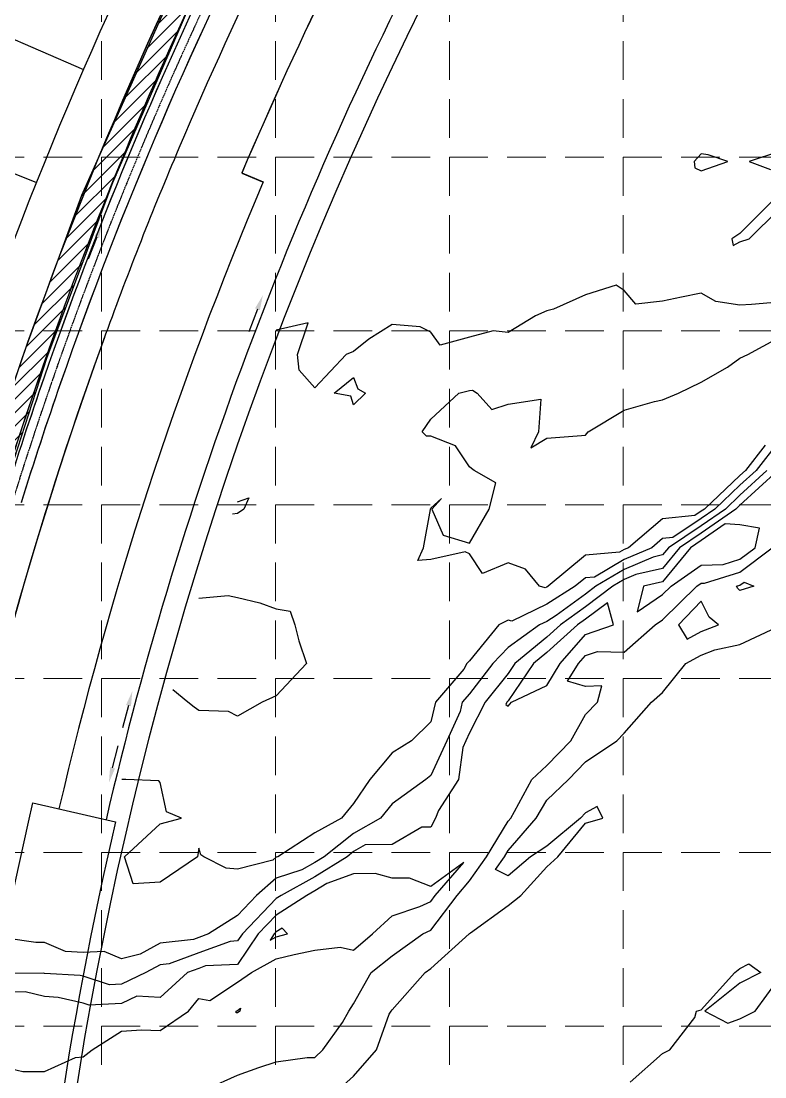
# Model space of a CAD drawing. Header units: inches. Extents: x 2468851 to 2474620, y 7110473 to 7114082.
# Drawn here: x 2473674 to 2474058, y 7112251 to 7112798 of the extents above; entities that cross this region are included whole.
import ezdxf

# ---------------------------------------------------------------- set-up
doc = ezdxf.new("R2010")
doc.units = ezdxf.units.IN
doc.header["$MEASUREMENT"] = 0
doc.linetypes.add('CENTER2', pattern=[1.125, 0.75, -0.125, 0.125, -0.125])
doc.linetypes.add('HIDDEN', pattern=[0.375, 0.25, -0.125])
for name, color, linetype in [('AROW', 250, 'Continuous'), ('contours', 35, 'Continuous'), ('ex-pvmt', 7, 'Continuous'), ('ex-row', 1, 'Continuous'), ('ex-stm', 9, 'Continuous'), ('FLOW', 250, 'Continuous'), ('fut-srow', 157, 'Continuous'), ('FUTURE', 250, 'Continuous'), ('GRID', 254, 'HIDDEN'), ('LOT', 250, 'Continuous'), ('PVMT', 250, 'Continuous'), ('SODDED LOT', 2, 'Continuous'), ('SROW', 250, 'Continuous'), ('STM', 1, 'Continuous'), ('STMCL', 133, 'CENTER2')]:
    doc.layers.add(name, color=color, linetype=linetype)

msp = doc.modelspace()

# ---------------------------------------------------------------- hatches: boundary and pattern name
at = {"layer": 'SODDED LOT', "linetype": 'Continuous'}
h = msp.add_hatch(dxfattribs=at)
h.set_pattern_fill('ANSI31', color=256, scale=40, style=0)
h.paths.add_polyline_path([(2472093.27, 7112787.68), (2472221.59, 7112787.6), (2472221.08, 7112667.42), (2472093.19, 7112666.7), (2472093.19, 7112679.12), (2472093.23, 7112787.69)])
h.paths.add_polyline_path([(2471960.54, 7112505.35), (2471959.71, 7112628.22), (2472033.69, 7112628.18), (2472034.41, 7112505.21), (2471960.54, 7112505.34)])
h.paths.add_polyline_path([(2472943.89, 7112483.19), (2472828.59, 7112440.6), (2472835.74, 7112422.59), (2472839.67, 7112413.52), (2472848.01, 7112395.55), (2472853.04, 7112385.9), (2472858.54, 7112375.56), (2472870.46, 7112355.81), (2472902.04, 7112375.66), (2472974.15, 7112421.81), (2472963.65, 7112439.45), (2472954.73, 7112457.18), (2472946.69, 7112476.09), (2472944.08, 7112483.06)])
h.paths.add_polyline_path([(2473207.06, 7112415.58), (2473209.53, 7112419.29), (2473291.23, 7112550.2), (2473277.07, 7112559.74), (2473268.68, 7112565.82), (2473245.98, 7112583.4), (2473233.38, 7112592.16), (2473227.76, 7112595.82), (2473221.45, 7112599.4), (2473212.26, 7112604.76), (2473198.38, 7112611.83), (2473179.61, 7112620.06), (2473160.96, 7112626.49), (2473143.61, 7112631.4), (2473124.73, 7112635.28), (2473119.22, 7112635.24), (2473114.46, 7112633.66), (2473110.42, 7112630.84), (2473107.89, 7112626.3), (2473106.59, 7112621.61), (2473105.41, 7112606.64), (2473105.49, 7112593.24), (2473106.92, 7112578.87), (2473109.79, 7112566.01), (2473113.82, 7112552.87), (2473118.84, 7112540.86), (2473119.62, 7112539.28), (2473125.49, 7112528.42), (2473132.54, 7112517.6), (2473154.47, 7112487.42), (2473189.13, 7112440.05), (2473207, 7112415.61)])
h.paths.add_polyline_path([(2472149.87, 7113580.61), (2472139.15, 7113587.25), (2472148.34, 7113599.5), (2472129.96, 7113617.37), (2472301.04, 7113620.95), (2472421.05, 7113670.47), (2472435.86, 7113657.7), (2472418.5, 7113656.68), (2472386.32, 7113644.43), (2472349.55, 7113630.65), (2472301.04, 7113613.8), (2472253.54, 7113608.18), (2472206.05, 7113607.67), (2472182.05, 7113606.65), (2472168.77, 7113602.57), (2472156, 7113590.31)])
h.paths.add_polyline_path([(2472770.94, 7113693.31), (2472783.83, 7113696.4), (2473029.19, 7113695.37), (2473046.2, 7113689.7), (2473045.68, 7113705.68), (2472771.46, 7113707.22)])
h.paths.add_polyline_path([(2473645.39, 7113690.66), (2473644.98, 7113704.58), (2473380.05, 7113706.22), (2473375.55, 7113692.3), (2473381.69, 7113694.76), (2473634.33, 7113693.94)])
h.paths.add_polyline_path([(2473661.81, 7113026.94), (2473687.47, 7113025.61), (2473728.46, 7113019.28), (2473771.12, 7113012.61), (2473800.78, 7113000.62), (2473816.11, 7112991.96), (2473817.62, 7112992.3), (2473826.58, 7112958.99), (2473778.33, 7112869.43), (2473754.23, 7112818.27), (2473704.86, 7112707.31), (2473675.95, 7112628.52), (2473649.37, 7112551.6), (2473609.35, 7112401.13), (2473621.99, 7112397.24), (2473660.24, 7112541.42), (2473686.99, 7112623.57), (2473721.05, 7112713.98), (2473756.54, 7112795.8), (2473776.21, 7112842.14), (2473803.69, 7112892.8), (2473821.26, 7112931.75), (2473838.19, 7112953.92), (2473843.82, 7112970.36), (2473841.57, 7112984.99), (2473834.36, 7112995.8), (2473821.75, 7113003.46), (2473803.51, 7113011.56), (2473780.76, 7113020.12), (2473754.18, 7113027.78), (2473717.91, 7113032.73), (2473683.75, 7113037.76), (2473675.22, 7113037.54), (2473668.46, 7113034.66), (2473663.02, 7113029.01)])
h.paths.add_polyline_path([(2473971.46, 7113199.84), (2473953.3, 7113211.94), (2473941.19, 7113192.09), (2473861.1, 7113065.57), (2473810.53, 7113087.5), (2473761.17, 7113101.51), (2473720.96, 7113106.99), (2473697.2, 7113110.44), (2473674.12, 7113113.74), (2473679.51, 7113105.34), (2473686.71, 7113099.95), (2473703.5, 7113097.55), (2473742.47, 7113092.16), (2473787.44, 7113083.17), (2473826.42, 7113069.98), (2473851, 7113058.59), (2473862.39, 7113053.19), (2473874.39, 7113053.49), (2473885.78, 7113058.29), (2473895.97, 7113069.68), (2473937.95, 7113137.71), (2473969.87, 7113198.61)])
h.paths.add_polyline_path([(2474189.42, 7113705.55), (2474212.71, 7113695.29), (2474173.05, 7113585.51), (2474125.46, 7113471.59), (2474078.44, 7113374.03), (2473995.24, 7113231.38), (2473980.72, 7113211.84), (2473961.73, 7113224.12), (2474019.25, 7113316.23), (2474060.01, 7113393.26), (2474123.11, 7113525), (2474155.5, 7113608.17)])
h.paths.add_polyline_path([(2472613.26, 7113048.11), (2472742.65, 7113047.89), (2472742.87, 7112984.1), (2472740.21, 7112975.02), (2472732.24, 7112966.82), (2472722.71, 7112964.61), (2472628.32, 7112964.83), (2472620.35, 7112967.71), (2472615.69, 7112974.13), (2472614.14, 7112982.33), (2472613.26, 7112995.17)])
h.paths.add_polyline_path([(2472069.94, 7112331.55), (2472070.27, 7112318.14), (2472070.57, 7112197.11), (2471996.68, 7112197.18), (2471995.85, 7112331.7), (2472070.2, 7112331.62)])
h.paths.add_polyline_path([(2472440.24, 7112197.06), (2472440.35, 7112331.72), (2472514.33, 7112331.71), (2472514.08, 7112311.45), (2472514.13, 7112197.08), (2472440.38, 7112197.08)])
h.paths.add_polyline_path([(2471733.82, 7111882.26), (2471733.82, 7111970.43), (2471868.56, 7111970.92), (2471868.33, 7111882.52), (2471840.59, 7111882.44), (2471733.92, 7111881.99)])
edge = h.paths.add_edge_path()
edge.add_line((2471343.49, 7111970.99), (2471344.1, 7111826.58))
edge.add_line((2471344.1, 7111826.58), (2471538.48, 7111827.27))
edge.add_arc((2471538.41, 7111847.27), 20, 270.2036, 360.1993)
edge.add_line((2471558.41, 7111847.34), (2471558.39, 7111971.64))
edge.add_line((2471558.39, 7111971.64), (2471343.54, 7111970.92))
edge.add_line((2471343.54, 7111970.92), (2471343.49, 7111970.99))
h.paths.add_polyline_path([(2471436.46, 7111651.34), (2471435.9, 7111795.94), (2471345.57, 7111795.65), (2471346.01, 7111779.03), (2471346.34, 7111651.2), (2471436.36, 7111651.42)])
edge = h.paths.add_edge_path()
edge.add_line((2470893.92, 7111969.77), (2470893.47, 7112114.02))
edge.add_line((2470893.47, 7112114.02), (2470801.61, 7112113.73))
edge.add_arc((2470801.67, 7112093.74), 19.99, 90.1777, 179.3767)
edge.add_line((2470781.69, 7112093.96), (2470781.61, 7112090.91))
edge.add_line((2470781.61, 7112090.91), (2470782.08, 7111968.84))
edge.add_line((2470782.08, 7111968.84), (2470894, 7111969.62))
edge.add_line((2470894, 7111969.62), (2470893.92, 7111969.77))
h.paths.add_polyline_path([(2470750.33, 7112143.41), (2470731.58, 7112143.47), (2470623.88, 7112143.12), (2470623.33, 7112319.59), (2470749.92, 7112320.06), (2470750.44, 7112143.38)])
h.paths.add_polyline_path([(2470605.1, 7111911.51), (2470605.12, 7111834.55), (2470462.4, 7111834.08), (2470462.15, 7111910.96), (2470480.76, 7111911.1), (2470605.11, 7111911.52)])

# ---------------------------------------------------------------- linework, layer by layer
at = {"layer": 'AROW'}
msp.add_arc((2475618.32, 7111942.24), 2085, 150.71847, 160.01543, dxfattribs=at)
at = {"layer": 'contours'}
for p, q in [((2474065.57, 7112729.88, 593), (2474050.29, 7112724.94, 593)), ((2474025.57, 7112728.92, 593), (2474021.92, 7112724.94, 593)), ((2474021.92, 7112724.94, 593), (2474022.23, 7112721.59, 593)), ((2474029.05, 7112728.42, 593), (2474025.57, 7112728.92, 593)), ((2474025.57, 7112720.1, 593), (2474039.31, 7112724.94, 593)), ((2474039.31, 7112724.94, 593), (2474029.05, 7112728.42, 593)), ((2474050.29, 7112724.94, 593), (2474061.43, 7112720.8, 593)), ((2474022.23, 7112721.59, 593), (2474025.57, 7112720.1, 593)), ((2474062.8, 7112704.94, 593), (2474045.57, 7112687.54, 593)), ((2474050.39, 7112684.94, 593), (2474065.57, 7112699.85, 593)), ((2474045.57, 7112687.54, 593), (2474041.44, 7112684.94, 593)), ((2474041.44, 7112684.94, 593), (2474042.02, 7112681.38, 593)), ((2474042.02, 7112681.38, 593), (2474045.57, 7112683.3, 593)), ((2474045.57, 7112683.3, 593), (2474050.39, 7112684.94, 593)), ((2473981.46, 7112660.82, 593), (2473965.57, 7112655.95, 593)), ((2473985.57, 7112658.15, 593), (2473981.46, 7112660.82, 593)), ((2473965.57, 7112655.95, 593), (2473949.15, 7112648.51, 593)), ((2473991.67, 7112651.04, 593), (2473985.57, 7112658.15, 593)), ((2474015.37, 7112654.73, 593), (2474005.57, 7112652.6, 593)), ((2474025.57, 7112656.79, 593), (2474015.37, 7112654.73, 593)), ((2474033.08, 7112652.44, 593), (2474025.57, 7112656.79, 593)), ((2473945.57, 7112647.58, 593), (2473939.69, 7112644.94, 593)), ((2473949.15, 7112648.51, 593), (2473945.57, 7112647.58, 593)), ((2474005.57, 7112652.6, 593), (2473991.67, 7112651.04, 593)), ((2474045.57, 7112650.55, 593), (2474033.08, 7112652.44, 593)), ((2474051.54, 7112650.9, 593), (2474045.57, 7112650.55, 593)), ((2474065.57, 7112652.15, 593), (2474051.54, 7112650.9, 593)), ((2473939.69, 7112644.94, 593), (2473925.57, 7112636.44, 593)), ((2473822.06, 7112641.42, 593), (2473805.57, 7112637.56, 593)), ((2473816.6, 7112624.94, 593), (2473822.06, 7112641.42, 593)), ((2473865.57, 7112640.52, 593), (2473853.5, 7112632.87, 593)), ((2473880, 7112639.37, 593), (2473865.57, 7112640.52, 593)), ((2473885.57, 7112636.62, 593), (2473880, 7112639.37, 593)), ((2473890.43, 7112629.79, 593), (2473885.57, 7112636.62, 593)), ((2473917.9, 7112637.27, 593), (2473905.57, 7112633.98, 593)), ((2473925.57, 7112636.44, 593), (2473917.9, 7112637.27, 593)), ((2473853.5, 7112632.87, 593), (2473845.57, 7112626.52, 593)), ((2473905.57, 7112633.98, 593), (2473890.43, 7112629.79, 593)), ((2474049.65, 7112624.94, 593), (2474065.57, 7112633.66, 593)), ((2473845.57, 7112626.52, 593), (2473841.72, 7112624.94, 593)), ((2473817.44, 7112616.8, 593), (2473816.6, 7112624.94, 593)), ((2473841.72, 7112624.94, 593), (2473825.57, 7112607.75, 593)), ((2474039.09, 7112618.46, 593), (2474045.57, 7112623.06, 593)), ((2474045.57, 7112623.06, 593), (2474049.65, 7112624.94, 593)), ((2473825.57, 7112607.75, 593), (2473817.44, 7112616.8, 593)), ((2474025.57, 7112610.71, 593), (2474039.09, 7112618.46, 593)), ((2473835.61, 7112604.94, 593), (2473845.57, 7112613.03, 593)), ((2473845.57, 7112613.03, 593), (2473847.82, 7112607.18, 593)), ((2474013.79, 7112604.94, 593), (2474025.57, 7112610.71, 593)), ((2473844.11, 7112603.47, 593), (2473835.61, 7112604.94, 593)), ((2473851.7, 7112604.94, 593), (2473845.57, 7112598.86, 593)), ((2473847.82, 7112607.18, 593), (2473851.7, 7112604.94, 593)), ((2473885.57, 7112591.46, 593), (2473900.07, 7112604.94, 593)), ((2473900.07, 7112604.94, 593), (2473905.57, 7112606.34, 593)), ((2473905.57, 7112606.34, 593), (2473907.22, 7112606.59, 593)), ((2473907.22, 7112606.59, 593), (2473909.55, 7112604.94, 593)), ((2473909.55, 7112604.94, 593), (2473917.07, 7112596.44, 593)), ((2474005.57, 7112601.52, 593), (2474013.79, 7112604.94, 593)), ((2473845.57, 7112598.86, 593), (2473844.11, 7112603.47, 593)), ((2473917.07, 7112596.44, 593), (2473925.57, 7112599.3, 593)), ((2473925.57, 7112599.3, 593), (2473942.51, 7112601.88, 593)), ((2473942.51, 7112601.88, 593), (2473941.25, 7112584.94, 593)), ((2473985.57, 7112596.21, 593), (2474001.29, 7112600.65, 593)), ((2474001.29, 7112600.65, 593), (2474005.57, 7112601.52, 593)), ((2473967.08, 7112584.94, 593), (2473985.57, 7112596.21, 593)), ((2473881.08, 7112584.94, 593), (2473885.57, 7112591.46, 593)), ((2473883.34, 7112582.7, 593), (2473881.08, 7112584.94, 593)), ((2473885.57, 7112582.62, 593), (2473883.34, 7112582.7, 593)), ((2473898.39, 7112577.75, 593), (2473885.57, 7112582.62, 593)), ((2473941.25, 7112584.94, 593), (2473937.28, 7112576.65, 593)), ((2473945.57, 7112581.61, 593), (2473963.61, 7112582.97, 593)), ((2473963.61, 7112582.97, 593), (2473965.57, 7112583.15, 593)), ((2473965.57, 7112583.15, 593), (2473967.08, 7112584.94, 593)), ((2473905.57, 7112566.74, 593), (2473898.39, 7112577.75, 593)), ((2473937.28, 7112576.65, 593), (2473945.57, 7112581.61, 593)), ((2474058.68, 7112578.04, 593), (2474048.36, 7112564.94, 593)), ((2474065.57, 7112579.71, 592), (2474053.94, 7112564.94, 592)), ((2473906.57, 7112565.94, 593), (2473905.57, 7112566.74, 593)), ((2473907.95, 7112564.94, 593), (2473906.57, 7112565.94, 593)), ((2473919.16, 7112558.52, 593), (2473907.95, 7112564.94, 593)), ((2474045.57, 7112562.38, 593), (2474027.2, 7112544.94, 593)), ((2474048.36, 7112564.94, 593), (2474045.57, 7112562.38, 593)), ((2474053.94, 7112564.94, 592), (2474045.57, 7112557.24, 592)), ((2474059.52, 7112564.94, 591), (2474045.57, 7112552.1, 591)), ((2474065.1, 7112564.94, 590), (2474045.57, 7112546.96, 590)), ((2473915.74, 7112544.94, 593), (2473919.16, 7112558.52, 593)), ((2474045.57, 7112557.24, 592), (2474032.61, 7112544.94, 592)), ((2473785.57, 7112548.65, 593), (2473791.39, 7112550.75, 593)), ((2473791.39, 7112550.75, 593), (2473788.72, 7112544.94, 593)), ((2473885.57, 7112545.36, 593), (2473891.13, 7112550.49, 593)), ((2473891.13, 7112550.49, 593), (2473886.05, 7112544.94, 593)), ((2474045.57, 7112552.1, 591), (2474038.03, 7112544.94, 591)), ((2473788.72, 7112544.94, 593), (2473785.57, 7112542.61, 593)), ((2473881.81, 7112524.94, 593), (2473885.34, 7112544.7, 593)), ((2473885.34, 7112544.7, 593), (2473885.38, 7112544.94, 593)), ((2473885.38, 7112544.94, 593), (2473885.57, 7112545.36, 593)), ((2473886.05, 7112544.94, 593), (2473892.04, 7112531.4, 593)), ((2473905.57, 7112527.28, 593), (2473915.74, 7112544.94, 593)), ((2474025.57, 7112543.8, 593), (2474022.19, 7112541.55, 593)), ((2474027.2, 7112544.94, 593), (2474025.57, 7112543.8, 593)), ((2474032.61, 7112544.94, 592), (2474025.57, 7112540.02, 592)), ((2474038.03, 7112544.94, 591), (2474025.57, 7112536.23, 591)), ((2474043.45, 7112544.94, 590), (2474025.57, 7112532.45, 590)), ((2474045.57, 7112546.96, 590), (2474043.45, 7112544.94, 590)), ((2473785.57, 7112542.61, 593), (2473782.88, 7112542.24, 593)), ((2474005.57, 7112539.92, 593), (2473987.83, 7112524.94, 593)), ((2474022.19, 7112541.55, 593), (2474005.57, 7112539.92, 593)), ((2474025.57, 7112540.02, 592), (2474010.88, 7112530.25, 592)), ((2474025.57, 7112536.23, 591), (2474008.59, 7112524.94, 591)), ((2474037.94, 7112537.31, 589), (2474025.57, 7112528.66, 589)), ((2474045.57, 7112536.83, 589), (2474037.94, 7112537.31, 589)), ((2474055.66, 7112535.02, 589), (2474045.57, 7112536.83, 589)), ((2474053.44, 7112524.94, 589), (2474055.66, 7112535.02, 589)), ((2473892.04, 7112531.4, 593), (2473905.57, 7112527.28, 593)), ((2474005.57, 7112529.73, 592), (2473999.9, 7112524.94, 592)), ((2474010.88, 7112530.25, 592), (2474005.57, 7112529.73, 592)), ((2474025.57, 7112532.45, 590), (2474014.28, 7112524.94, 590)), ((2474025.57, 7112528.66, 589), (2474019.97, 7112524.94, 589)), ((2473878.91, 7112518.27, 593), (2473881.81, 7112524.94, 593)), ((2473903.38, 7112522.75, 593), (2473885.57, 7112518.81, 593)), ((2473905.57, 7112521.77, 593), (2473903.38, 7112522.75, 593)), ((2473912.26, 7112511.62, 593), (2473905.57, 7112521.77, 593)), ((2473983.18, 7112522.55, 593), (2473965.57, 7112521.09, 593)), ((2473985.57, 7112523.97, 593), (2473983.18, 7112522.55, 593)), ((2473987.83, 7112524.94, 593), (2473985.57, 7112523.97, 593)), ((2473999.9, 7112524.94, 592), (2473985.57, 7112518.78, 592)), ((2474019.97, 7112524.94, 589), (2474005.57, 7112507.23, 589)), ((2474008.59, 7112524.94, 591), (2474005.57, 7112521.23, 591)), ((2474014.28, 7112524.94, 590), (2474005.57, 7112514.23, 590)), ((2474045.57, 7112518.94, 589), (2474053.44, 7112524.94, 589)), ((2474045.57, 7112512.2, 590), (2474062.27, 7112524.94, 590)), ((2473885.57, 7112518.81, 593), (2473878.91, 7112518.27, 593)), ((2473925.57, 7112517.1, 593), (2473912.26, 7112511.62, 593)), ((2473934.53, 7112513.89, 593), (2473925.57, 7112517.1, 593)), ((2473965.57, 7112521.09, 593), (2473946.26, 7112504.94, 593)), ((2473985.57, 7112518.78, 592), (2473970.37, 7112509.73, 592)), ((2474000.74, 7112520.11, 591), (2473985.57, 7112513.59, 591)), ((2474005.57, 7112521.23, 591), (2474000.74, 7112520.11, 591)), ((2474025.57, 7112515.82, 589), (2474036.95, 7112516.31, 589)), ((2474036.95, 7112516.31, 589), (2474045.57, 7112518.94, 589)), ((2473941.89, 7112504.94, 593), (2473934.53, 7112513.89, 593)), ((2473985.57, 7112513.59, 591), (2473971.04, 7112504.94, 591)), ((2473991.64, 7112511, 590), (2473985.57, 7112508.4, 590)), ((2474005.57, 7112514.23, 590), (2473991.64, 7112511, 590)), ((2474009.94, 7112504.94, 589), (2474025.57, 7112515.82, 589)), ((2474027.26, 7112506.62, 590), (2474045.57, 7112512.2, 590)), ((2473965.57, 7112509.33, 592), (2473960.32, 7112504.94, 592)), ((2473970.37, 7112509.73, 592), (2473965.57, 7112509.33, 592)), ((2473985.57, 7112508.4, 590), (2473979.76, 7112504.94, 590)), ((2474005.57, 7112507.23, 589), (2473995.67, 7112504.94, 589)), ((2474023.26, 7112504.94, 590), (2474025.57, 7112506.55, 590)), ((2474025.57, 7112506.55, 590), (2474027.26, 7112506.62, 590)), ((2474043.85, 7112504.94, 591), (2474045.57, 7112505.46, 591)), ((2474045.57, 7112505.46, 591), (2474047.79, 7112507.15, 591)), ((2474047.79, 7112507.15, 591), (2474052.68, 7112504.94, 591)), ((2473765.57, 7112498.77, 593), (2473780.76, 7112500.12, 593)), ((2473780.76, 7112500.12, 593), (2473785.57, 7112499.07, 593)), ((2473944.74, 7112504.1, 593), (2473941.89, 7112504.94, 593)), ((2473945.57, 7112504.51, 593), (2473944.74, 7112504.1, 593)), ((2473946.26, 7112504.94, 593), (2473945.57, 7112504.51, 593)), ((2473960.32, 7112504.94, 592), (2473945.57, 7112495.63, 592)), ((2473965.57, 7112500.87, 591), (2473950.52, 7112489.88, 591)), ((2473971.04, 7112504.94, 591), (2473965.57, 7112500.87, 591)), ((2473979.76, 7112504.94, 590), (2473965.57, 7112494.37, 590)), ((2473995.67, 7112504.94, 589), (2473992.39, 7112491.76, 589)), ((2473992.39, 7112491.76, 589), (2474005.57, 7112500.64, 589)), ((2474005.57, 7112500.64, 589), (2474009.94, 7112504.94, 589)), ((2474005.57, 7112487.51, 590), (2474023.26, 7112504.94, 590)), ((2474044.43, 7112503.79, 591), (2474043.85, 7112504.94, 591)), ((2474045.57, 7112502.8, 591), (2474044.43, 7112503.79, 591)), ((2474052.68, 7112504.94, 591), (2474045.57, 7112502.8, 591)), ((2473785.57, 7112499.07, 593), (2473797.02, 7112496.38, 593)), ((2473797.02, 7112496.38, 593), (2473805.57, 7112493.2, 593)), ((2473945.57, 7112495.63, 592), (2473927.55, 7112486.91, 592)), ((2473977.06, 7112496.42, 589), (2473965.57, 7112487.87, 589)), ((2473980.11, 7112484.94, 589), (2473977.06, 7112496.42, 589)), ((2474025.57, 7112497.28, 590), (2474013.82, 7112484.94, 590)), ((2474029.69, 7112489.05, 590), (2474025.57, 7112497.28, 590)), ((2473805.57, 7112493.2, 593), (2473812.74, 7112492.11, 593)), ((2473812.74, 7112492.11, 593), (2473815.16, 7112484.94, 593)), ((2473950.52, 7112489.88, 591), (2473945.57, 7112486.76, 591)), ((2473965.57, 7112494.37, 590), (2473952.65, 7112484.94, 590)), ((2474034.47, 7112484.94, 590), (2474029.69, 7112489.05, 590)), ((2473815.16, 7112484.94, 593), (2473817.3, 7112476.66, 593)), ((2473920.77, 7112484.94, 592), (2473905.57, 7112466.41, 592)), ((2473925.57, 7112487.49, 592), (2473920.77, 7112484.94, 592)), ((2473927.55, 7112486.91, 592), (2473925.57, 7112487.49, 592)), ((2473941.81, 7112484.94, 591), (2473925.57, 7112473.25, 591)), ((2473945.57, 7112486.76, 591), (2473941.81, 7112484.94, 591)), ((2473961.56, 7112484.94, 589), (2473945.57, 7112470.7, 589)), ((2473952.65, 7112484.94, 590), (2473945.57, 7112478.63, 590)), ((2473965.57, 7112487.87, 589), (2473961.56, 7112484.94, 589)), ((2473965.57, 7112480.01, 589), (2473980.11, 7112484.94, 589)), ((2473985.57, 7112470.93, 590), (2474001.76, 7112484.94, 590)), ((2474001.76, 7112484.94, 590), (2474005.57, 7112487.51, 590)), ((2474013.82, 7112484.94, 590), (2474018.18, 7112477.55, 590)), ((2474025.57, 7112481.52, 590), (2474034.47, 7112484.94, 590)), ((2474045.57, 7112474.78, 591), (2474064.24, 7112483.6, 591)), ((2473945.57, 7112478.63, 590), (2473929.11, 7112464.94, 590)), ((2473952.47, 7112464.94, 589), (2473965.57, 7112480.01, 589)), ((2474018.18, 7112477.55, 590), (2474025.57, 7112481.52, 590)), ((2473817.3, 7112476.66, 593), (2473821.17, 7112464.94, 593)), ((2473925.57, 7112473.25, 591), (2473917.71, 7112464.94, 591)), ((2474032.62, 7112471.98, 591), (2474045.57, 7112474.78, 591)), ((2473945.57, 7112470.7, 589), (2473938.65, 7112464.94, 589)), ((2473961.99, 7112464.94, 590), (2473965.57, 7112469.07, 590)), ((2473965.57, 7112469.07, 590), (2473971.82, 7112471.18, 590)), ((2473971.82, 7112471.18, 590), (2473985.57, 7112470.93, 590)), ((2474017.5, 7112464.94, 591), (2474025.57, 7112469.28, 591)), ((2474025.57, 7112469.28, 591), (2474032.62, 7112471.98, 591)), ((2473821.17, 7112464.94, 593), (2473805.57, 7112448.25, 593)), ((2473902.67, 7112462.04, 592), (2473887.93, 7112444.94, 592)), ((2473904.14, 7112464.94, 592), (2473902.67, 7112462.04, 592)), ((2473905.57, 7112466.41, 592), (2473904.14, 7112464.94, 592)), ((2473917.71, 7112464.94, 591), (2473905.57, 7112449.28, 591)), ((2473938.65, 7112464.94, 589), (2473925.57, 7112445.69, 589)), ((2473929.11, 7112464.94, 590), (2473925.57, 7112459.74, 590)), ((2473945.57, 7112453.62, 589), (2473952.47, 7112464.94, 589)), ((2473956.38, 7112455.75, 590), (2473961.99, 7112464.94, 590)), ((2474005.57, 7112449.95, 591), (2474017.5, 7112464.94, 591)), ((2473925.57, 7112459.74, 590), (2473913.77, 7112444.94, 590)), ((2473759.89, 7112444.94, 593), (2473752.03, 7112451.4, 593)), ((2473927.33, 7112444.94, 589), (2473945.57, 7112453.62, 589)), ((2473965.57, 7112453.12, 590), (2473956.38, 7112455.75, 590)), ((2473974.04, 7112453.41, 590), (2473965.57, 7112453.12, 590)), ((2473971.86, 7112444.94, 590), (2473974.04, 7112453.41, 590)), ((2473805.57, 7112448.25, 593), (2473798.24, 7112444.94, 593)), ((2473905.57, 7112449.28, 591), (2473901.83, 7112444.94, 591)), ((2473925.57, 7112445.69, 589), (2473924.97, 7112444.94, 589)), ((2473999.79, 7112444.94, 591), (2474005.57, 7112449.95, 591)), ((2473763.07, 7112442.44, 593), (2473759.89, 7112444.94, 593)), ((2473765.57, 7112440.57, 593), (2473763.07, 7112442.44, 593)), ((2473780.84, 7112440.2, 593), (2473765.57, 7112440.57, 593)), ((2473785.57, 7112437.74, 593), (2473780.84, 7112440.2, 593)), ((2473798.24, 7112444.94, 593), (2473785.57, 7112437.74, 593)), ((2473887.93, 7112444.94, 592), (2473885.57, 7112434.75, 592)), ((2473900.71, 7112440.07, 591), (2473893.82, 7112424.94, 591)), ((2473901.83, 7112444.94, 591), (2473900.71, 7112440.07, 591)), ((2473913.77, 7112444.94, 590), (2473905.57, 7112429.09, 590)), ((2473924.97, 7112444.94, 589), (2473924.33, 7112443.7, 589)), ((2473924.33, 7112443.7, 589), (2473925.57, 7112442.91, 589)), ((2473925.57, 7112442.91, 589), (2473927.33, 7112444.94, 589)), ((2473965.57, 7112438.54, 590), (2473971.86, 7112444.94, 590)), ((2473985.57, 7112428.84, 591), (2473999.79, 7112444.94, 591)), ((2473885.57, 7112434.75, 592), (2473875.54, 7112424.94, 592)), ((2473958.1, 7112424.94, 590), (2473965.57, 7112438.54, 590)), ((2473905.57, 7112429.09, 590), (2473903.69, 7112424.94, 590)), ((2473981.78, 7112424.94, 591), (2473985.57, 7112428.84, 591)), ((2473875.54, 7112424.94, 592), (2473865.57, 7112418.74, 592)), ((2473893.82, 7112424.94, 591), (2473885.57, 7112406.97, 591)), ((2473903.69, 7112424.94, 590), (2473902.08, 7112421.45, 590)), ((2473945.57, 7112412.08, 590), (2473958.1, 7112424.94, 590)), ((2473965.57, 7112414.15, 591), (2473981.78, 7112424.94, 591)), ((2473865.57, 7112418.74, 592), (2473854.1, 7112404.94, 592)), ((2473902.08, 7112421.45, 590), (2473899.85, 7112404.94, 590)), ((2473956.77, 7112404.94, 591), (2473965.57, 7112414.15, 591)), ((2473885.57, 7112406.97, 591), (2473882.99, 7112404.94, 591)), ((2473937.78, 7112404.94, 590), (2473945.57, 7112412.08, 590)), ((2473727.72, 7112404.94, 592), (2473725.64, 7112405, 592)), ((2473744.79, 7112404.16, 592), (2473727.72, 7112404.94, 592)), ((2473745.57, 7112403.28, 592), (2473744.79, 7112404.16, 592)), ((2473748.82, 7112388.18, 592), (2473745.57, 7112403.28, 592)), ((2473854.1, 7112404.94, 592), (2473845.57, 7112392.51, 592)), ((2473882.99, 7112404.94, 591), (2473865.57, 7112392.25, 591)), ((2473899.85, 7112404.94, 590), (2473889.56, 7112388.92, 590)), ((2473928.95, 7112388.32, 590), (2473937.78, 7112404.94, 590)), ((2473945.57, 7112394.22, 591), (2473956.77, 7112404.94, 591)), ((2473845.57, 7112392.51, 592), (2473839.35, 7112384.94, 592)), ((2473865.57, 7112392.25, 591), (2473859.47, 7112384.94, 591)), ((2473940.07, 7112384.94, 591), (2473945.57, 7112394.22, 591)), ((2473971.59, 7112390.96, 591), (2473965.57, 7112387.69, 591)), ((2473974.67, 7112384.94, 591), (2473971.59, 7112390.96, 591)), ((2473756.55, 7112384.94, 592), (2473748.82, 7112388.18, 592)), ((2473889.56, 7112388.92, 590), (2473887.99, 7112384.94, 590)), ((2473926.95, 7112384.94, 590), (2473928.95, 7112388.32, 590)), ((2473965.57, 7112387.69, 591), (2473963.05, 7112384.94, 591)), ((2473727, 7112364.94, 592), (2473745.57, 7112381.95, 592)), ((2473745.57, 7112381.95, 592), (2473756.55, 7112384.94, 592)), ((2473839.35, 7112384.94, 592), (2473825.57, 7112377.31, 592)), ((2473859.47, 7112384.94, 591), (2473845.57, 7112377.02, 591)), ((2473880.89, 7112380.25, 590), (2473865.57, 7112371.31, 590)), ((2473885.57, 7112380.24, 590), (2473880.89, 7112380.25, 590)), ((2473887.99, 7112384.94, 590), (2473885.57, 7112380.24, 590)), ((2473914.44, 7112364.94, 590), (2473925.57, 7112383.34, 590)), ((2473925.57, 7112368.16, 591), (2473940.07, 7112384.94, 591)), ((2473925.57, 7112383.34, 590), (2473926.95, 7112384.94, 590)), ((2473963.05, 7112384.94, 591), (2473945.57, 7112370.37, 591)), ((2473951.27, 7112364.94, 591), (2473965.57, 7112382.26, 591)), ((2473965.57, 7112382.26, 591), (2473974.67, 7112384.94, 591)), ((2473825.57, 7112377.31, 592), (2473806.32, 7112364.94, 592)), ((2473845.57, 7112377.02, 591), (2473830.46, 7112364.94, 591)), ((2473765.57, 7112369.31, 592), (2473764.8, 7112364.94, 592)), ((2473766.48, 7112365.84, 592), (2473765.57, 7112369.31, 592)), ((2473851.67, 7112371.03, 590), (2473845.57, 7112367.56, 590)), ((2473865.57, 7112371.31, 590), (2473851.67, 7112371.03, 590)), ((2473945.57, 7112370.37, 591), (2473937.09, 7112364.94, 591)), ((2473731.58, 7112350.95, 592), (2473727, 7112364.94, 592)), ((2473764.8, 7112364.94, 592), (2473745.57, 7112351.72, 592)), ((2473768.06, 7112364.94, 592), (2473766.48, 7112365.84, 592)), ((2473779.62, 7112358.99, 592), (2473768.06, 7112364.94, 592)), ((2473805.57, 7112364.69, 592), (2473803.76, 7112363.13, 592)), ((2473806.32, 7112364.94, 592), (2473805.57, 7112364.69, 592)), ((2473830.46, 7112364.94, 591), (2473825.57, 7112361.92, 591)), ((2473842.3, 7112364.94, 590), (2473825.57, 7112354.6, 590)), ((2473845.57, 7112367.56, 590), (2473842.3, 7112364.94, 590)), ((2473905.57, 7112352.37, 590), (2473914.44, 7112364.94, 590)), ((2473918.97, 7112358.34, 591), (2473923.63, 7112364.94, 591)), ((2473923.63, 7112364.94, 591), (2473925.57, 7112368.16, 591)), ((2473937.09, 7112364.94, 591), (2473925.57, 7112355.07, 591)), ((2473945.57, 7112359.7, 591), (2473951.27, 7112364.94, 591)), ((2473785.57, 7112358.52, 592), (2473779.62, 7112358.99, 592)), ((2473803.76, 7112363.13, 592), (2473785.57, 7112358.52, 592)), ((2473818.81, 7112358.17, 591), (2473805.57, 7112353.76, 591)), ((2473825.57, 7112361.92, 591), (2473818.81, 7112358.17, 591)), ((2473902.62, 7112361.99, 589), (2473885.57, 7112349.48, 589)), ((2473887.91, 7112344.94, 589), (2473902.62, 7112361.99, 589)), ((2473925.57, 7112355.07, 591), (2473918.97, 7112358.34, 591)), ((2473932.2, 7112344.94, 591), (2473945.57, 7112359.7, 591)), ((2473805.57, 7112353.76, 591), (2473795.35, 7112344.94, 591)), ((2473825.57, 7112354.6, 590), (2473808.12, 7112344.94, 590)), ((2473845.57, 7112356.06, 589), (2473831.72, 7112351.08, 589)), ((2473856.83, 7112356.19, 589), (2473845.57, 7112356.06, 589)), ((2473865.57, 7112353.91, 589), (2473856.83, 7112356.19, 589)), ((2473874.54, 7112353.9, 589), (2473865.57, 7112353.91, 589)), ((2473885.57, 7112349.48, 589), (2473874.54, 7112353.9, 589)), ((2473899.16, 7112344.94, 590), (2473905.57, 7112352.37, 590)), ((2473745.57, 7112351.72, 592), (2473731.58, 7112350.95, 592)), ((2473825.57, 7112347.28, 589), (2473821.34, 7112344.94, 589)), ((2473831.72, 7112351.08, 589), (2473825.57, 7112347.28, 589)), ((2473795.35, 7112344.94, 591), (2473785.57, 7112334.45, 591)), ((2473805.57, 7112343.27, 590), (2473788.05, 7112324.94, 590)), ((2473808.12, 7112344.94, 590), (2473805.57, 7112343.27, 590)), ((2473821.34, 7112344.94, 589), (2473805.57, 7112334.64, 589)), ((2473879.82, 7112339.18, 589), (2473885.57, 7112341.83, 589)), ((2473885.57, 7112326.87, 590), (2473899.16, 7112344.94, 590)), ((2473885.57, 7112341.83, 589), (2473887.91, 7112344.94, 589)), ((2473925.57, 7112339.63, 591), (2473932.2, 7112344.94, 591)), ((2473865.57, 7112334.38, 589), (2473879.82, 7112339.18, 589)), ((2473906.16, 7112325.52, 591), (2473925.57, 7112339.63, 591)), ((2473785.57, 7112334.45, 591), (2473770.46, 7112324.94, 591)), ((2473805.57, 7112334.64, 589), (2473796.3, 7112324.94, 589)), ((2473855.48, 7112324.94, 589), (2473865.57, 7112334.38, 589)), ((2473770.46, 7112324.94, 591), (2473765.57, 7112323.12, 591)), ((2473788.05, 7112324.94, 590), (2473785.57, 7112321.3, 590)), ((2473796.3, 7112324.94, 589), (2473785.57, 7112309.15, 589)), ((2473804.56, 7112324.94, 588), (2473802.39, 7112321.76, 588)), ((2473805.57, 7112326, 588), (2473804.56, 7112324.94, 588)), ((2473808.65, 7112328.01, 588), (2473805.57, 7112326, 588)), ((2473805.57, 7112323.52, 588), (2473811.43, 7112324.94, 588)), ((2473811.43, 7112324.94, 588), (2473808.65, 7112328.01, 588)), ((2473845.57, 7112316.49, 589), (2473855.48, 7112324.94, 589)), ((2473865.57, 7112313.64, 590), (2473881.39, 7112324.94, 590)), ((2473881.39, 7112324.94, 590), (2473885.57, 7112326.87, 590)), ((2473885.57, 7112307.1, 591), (2473905.43, 7112324.94, 591)), ((2473905.43, 7112324.94, 591), (2473905.57, 7112325.24, 591)), ((2473905.57, 7112325.24, 591), (2473906.16, 7112325.52, 591)), ((2473681.17, 7112320.54, 591), (2473665.57, 7112322.79, 591)), ((2473685.57, 7112320.6, 591), (2473681.17, 7112320.54, 591)), ((2473696.44, 7112315.81, 591), (2473685.57, 7112320.6, 591)), ((2473745.57, 7112320.11, 591), (2473735.17, 7112314.54, 591)), ((2473762.73, 7112322.09, 591), (2473745.57, 7112320.11, 591)), ((2473765.57, 7112323.12, 591), (2473762.73, 7112322.09, 591)), ((2473781.75, 7112321.12, 590), (2473765.57, 7112315.11, 590)), ((2473785.57, 7112321.3, 590), (2473781.75, 7112321.12, 590)), ((2473802.39, 7112321.76, 588), (2473805.57, 7112323.52, 588)), ((2473705.57, 7112315.32, 591), (2473696.44, 7112315.81, 591)), ((2473716.44, 7112315.81, 591), (2473705.57, 7112315.32, 591)), ((2473725.57, 7112312.01, 591), (2473716.44, 7112315.81, 591)), ((2473735.17, 7112314.54, 591), (2473725.57, 7112312.01, 591)), ((2473765.57, 7112315.11, 590), (2473750.15, 7112309.52, 590)), ((2473805.57, 7112312.02, 589), (2473814.93, 7112314.29, 589)), ((2473814.93, 7112314.29, 589), (2473825.57, 7112316.49, 589)), ((2473825.57, 7112316.49, 589), (2473838.69, 7112318.05, 589)), ((2473838.69, 7112318.05, 589), (2473845.57, 7112316.49, 589)), ((2473745.57, 7112308.99, 590), (2473738.02, 7112304.94, 590)), ((2473750.15, 7112309.52, 590), (2473745.57, 7112308.99, 590)), ((2473785.57, 7112309.15, 589), (2473769, 7112308.36, 589)), ((2473792.78, 7112304.94, 589), (2473805.57, 7112312.02, 589)), ((2473854.66, 7112304.94, 590), (2473865.57, 7112313.64, 590)), ((2474045.57, 7112307.1, 592), (2474050.09, 7112309.45, 592)), ((2474050.09, 7112309.45, 592), (2474056.41, 7112304.94, 592)), ((2473685.2, 7112304.56, 590), (2473665.57, 7112304.4, 590)), ((2473685.57, 7112304.47, 590), (2473685.2, 7112304.56, 590)), ((2473704.1, 7112303.47, 590), (2473685.57, 7112304.47, 590)), ((2473705.57, 7112303.13, 590), (2473704.1, 7112303.47, 590)), ((2473719.27, 7112298.64, 590), (2473705.57, 7112303.13, 590)), ((2473738.02, 7112304.94, 590), (2473725.57, 7112298.97, 590)), ((2473759.64, 7112304.94, 589), (2473745.57, 7112292.12, 589)), ((2473765.57, 7112307.09, 589), (2473759.64, 7112304.94, 589)), ((2473769, 7112308.36, 589), (2473765.57, 7112307.09, 589)), ((2473785.57, 7112299.9, 589), (2473792.78, 7112304.94, 589)), ((2473845.57, 7112288.7, 590), (2473854.66, 7112304.94, 590)), ((2473865.57, 7112285.74, 591), (2473882.68, 7112304.94, 591)), ((2473882.68, 7112304.94, 591), (2473885.57, 7112307.1, 591)), ((2474025.57, 7112285.7, 592), (2474043, 7112304.94, 592)), ((2474043, 7112304.94, 592), (2474045.57, 7112307.1, 592)), ((2474056.41, 7112304.94, 592), (2474045.57, 7112299.53, 592)), ((2473725.57, 7112298.97, 590), (2473719.27, 7112298.64, 590)), ((2473771.16, 7112290.52, 589), (2473785.57, 7112299.9, 589)), ((2474045.57, 7112299.53, 592), (2474027.38, 7112284.94, 592)), ((2474053.46, 7112284.94, 592), (2474065.57, 7112301.55, 592)), ((2473675.58, 7112294.95, 589), (2473665.57, 7112294.86, 589)), ((2473685.57, 7112292.48, 589), (2473675.58, 7112294.95, 589)), ((2473692.73, 7112292.1, 589), (2473685.57, 7112292.48, 589)), ((2473733.41, 7112292.77, 589), (2473725.57, 7112289.01, 589)), ((2473745.57, 7112292.12, 589), (2473733.41, 7112292.77, 589)), ((2473705.57, 7112289.17, 589), (2473692.73, 7112292.1, 589)), ((2473708.76, 7112288.13, 589), (2473705.57, 7112289.17, 589)), ((2473725.57, 7112289.01, 589), (2473708.76, 7112288.13, 589)), ((2473760.1, 7112284.94, 589), (2473765.57, 7112291.61, 589)), ((2473765.57, 7112291.61, 589), (2473771.16, 7112290.52, 589)), ((2473843.09, 7112284.94, 590), (2473845.57, 7112288.7, 590)), ((2473745.57, 7112275.02, 589), (2473760.1, 7112284.94, 589)), ((2473784.76, 7112284.12, 590), (2473784.88, 7112284.94, 590)), ((2473785.57, 7112284.12, 590), (2473784.76, 7112284.12, 590)), ((2473784.88, 7112284.94, 590), (2473785.57, 7112285.39, 590)), ((2473785.57, 7112285.39, 590), (2473787.07, 7112286.44, 590)), ((2473786.8, 7112284.94, 590), (2473785.57, 7112284.12, 590)), ((2473787.07, 7112286.44, 590), (2473786.8, 7112284.94, 590)), ((2473839.81, 7112279.18, 590), (2473843.09, 7112284.94, 590)), ((2473857.45, 7112264.94, 591), (2473864.05, 7112283.41, 591)), ((2473864.05, 7112283.41, 591), (2473865.03, 7112284.94, 591)), ((2473865.03, 7112284.94, 591), (2473865.57, 7112285.74, 591)), ((2474009.23, 7112264.94, 592), (2474022.24, 7112281.61, 592)), ((2474022.24, 7112281.61, 592), (2474023.01, 7112284.94, 592)), ((2474023.01, 7112284.94, 592), (2474025.57, 7112285.7, 592)), ((2474027.38, 7112284.94, 592), (2474039.36, 7112278.72, 592)), ((2474045.57, 7112281.08, 592), (2474053.46, 7112284.94, 592)), ((2473829.72, 7112264.94, 590), (2473839.81, 7112279.18, 590)), ((2474039.36, 7112278.72, 592), (2474045.57, 7112281.08, 592)), ((2473710.38, 7112264.94, 589), (2473725.57, 7112274.56, 589)), ((2473725.57, 7112274.56, 589), (2473735.88, 7112275.25, 589)), ((2473735.88, 7112275.25, 589), (2473745.57, 7112275.02, 589)), ((2473705.57, 7112261.25, 589), (2473710.38, 7112264.94, 589)), ((2473825.57, 7112260.97, 590), (2473829.72, 7112264.94, 590)), ((2473845.57, 7112251.38, 591), (2473857.45, 7112264.94, 591)), ((2474005.57, 7112263.12, 592), (2474009.23, 7112264.94, 592)), ((2473685.57, 7112253.77, 589), (2473701.6, 7112260.97, 589)), ((2473701.6, 7112260.97, 589), (2473705.57, 7112261.25, 589)), ((2473805.57, 7112258.77, 590), (2473821.63, 7112260.99, 590)), ((2473821.63, 7112260.99, 590), (2473825.57, 7112260.97, 590)), ((2473988.83, 7112248.2, 592), (2474005.57, 7112263.12, 592)), ((2473665.57, 7112255.72, 589), (2473674.35, 7112253.71, 589)), ((2473785.57, 7112251.91, 590), (2473796.5, 7112255.87, 590)), ((2473796.5, 7112255.87, 590), (2473805.57, 7112258.77, 590)), ((2473674.35, 7112253.71, 589), (2473685.57, 7112253.77, 589)), ((2473770.11, 7112244.94, 590), (2473785.57, 7112251.91, 590)), ((2473838.57, 7112244.94, 591), (2473845.57, 7112251.38, 591))]:
    msp.add_line(p, q, dxfattribs=at)
at = {"layer": 'ex-pvmt'}
for p, q in [((2473787.77, 7112718.98), (2473798.82, 7112714.29)), ((2473679.51, 7112392.92), (2473722.37, 7112382.96))]:
    msp.add_line(p, q, dxfattribs=at)
for centre, radius, start, end in [((2475617.99, 7111942.45), 2023.14, 150.34182, 157.03603), ((2475618.32, 7111942.31), 1988.5, 150.34709, 157.00932), ((2475618.32, 7111942.31), 1951.5, 151.61026, 166.91567), ((2475618.32, 7111942.3), 2048.5, 154.4075, 159.96839), ((2475618.32, 7111942.3), 2023.5, 157.03562, 159.96839), ((2475618.32, 7111942.31), 1976.5, 157.00932, 166.91567), ((2475618.32, 7111942.3), 2048.5, 159.96839, 168.05428), ((2475618.32, 7111942.3), 2023.5, 159.96839, 168.05428), ((2475618.71, 7111942.22), 1990.89, 166.91585, 176.48927), ((2475618.71, 7111942.22), 1946.89, 166.91585, 176.48929)]:
    msp.add_arc(centre, radius, start, end, dxfattribs=at)
at = {"layer": 'ex-row', "color": 7}
for centre, radius, start, end in [((2475618.88, 7111942.19), 1940.57, 147.82227, 181.20871), ((2475618.32, 7111942.3), 2060, 150.43542, 160.01543)]:
    msp.add_arc(centre, radius, start, end, dxfattribs=at)
at = {"layer": 'ex-stm', "color": 5}
for points in [[(2473685.45, 7112613.23, 0.008012), (2473664.94, 7112550.95, 0.008012)], [(2473693.95, 7112610.27, 0.008012), (2473673.54, 7112548.27, 0.008012)]]:
    msp.add_lwpolyline(points, format="xyb", dxfattribs=at)
for radius, start in [(2037, 152.70485), (2046, 154.06352)]:
    msp.add_arc((2475618.32, 7111942.3), radius, start, 160.85739, dxfattribs=at)
at = {"layer": 'FLOW', "color": 7}
for p, q in [((2473712.69, 7112685.65), (2473708.29, 7112674.33)), ((2473795.85, 7112648.41), (2473791.32, 7112636.68)), ((2473729.11, 7112443.17), (2473726.09, 7112431.72)), ((2473720.86, 7112410.94), (2473723.71, 7112422.43))]:
    msp.add_line(p, q, dxfattribs=at)
at = {"layer": 'FLOW'}
for p, q in [((2473712.69, 7112685.65), (2473708.29, 7112674.33)), ((2473795.85, 7112648.41), (2473791.32, 7112636.68)), ((2473729.11, 7112443.17), (2473726.09, 7112431.72)), ((2473720.86, 7112410.94), (2473723.71, 7112422.43))]:
    msp.add_line(p, q, dxfattribs=at)
at = {"layer": 'FLOW', "color": 7}
for points in [[(2473711.46, 7112686.13), (2473713.92, 7112685.17), (2473715.55, 7112693.01)], [(2473797.08, 7112647.94), (2473794.62, 7112648.89), (2473798.7, 7112655.78)], [(2473727.84, 7112443.5), (2473730.38, 7112442.83), (2473731.13, 7112450.81)], [(2473719.58, 7112411.26), (2473722.14, 7112410.63), (2473718.96, 7112403.28)]]:
    msp.add_solid(points, dxfattribs=at)
at = {"layer": 'FLOW'}
for points in [[(2473711.46, 7112686.13), (2473713.92, 7112685.17), (2473715.55, 7112693.01)], [(2473797.08, 7112647.94), (2473794.62, 7112648.89), (2473798.7, 7112655.78)], [(2473727.84, 7112443.5), (2473730.38, 7112442.83), (2473731.13, 7112450.81)], [(2473719.58, 7112411.26), (2473722.14, 7112410.63), (2473718.96, 7112403.28)]]:
    msp.add_solid(points, dxfattribs=at)
at = {"layer": 'fut-srow', "color": 7}
msp.add_arc((2475618.31, 7111942.3), 2060, 160.01535, 167.17269, dxfattribs=at)
at = {"layer": 'FUTURE', "color": 7}
for radius, end in [(2060, 171.14876), (2048.5, 171.09867), (2023.5, 170.98778)]:
    msp.add_arc((2475618.32, 7111942.24), radius, 160.01543, end, dxfattribs=at)
at = {"layer": 'GRID', "color": 252, "linetype": 'HIDDEN', "lineweight": 0, "ltscale": 80}
for p, q in [((2473715.16, 7113987.19), (2473715.16, 7110836.8)), ((2473805.16, 7113987.19), (2473805.16, 7110836.8)), ((2473895.16, 7113987.19), (2473895.16, 7110836.8)), ((2473985.16, 7113987.19), (2473985.16, 7110836.8)), ((2468945.16, 7112727.19), (2474525.16, 7112727.19)), ((2468945.16, 7112637.19), (2474525.16, 7112637.19)), ((2468945.16, 7112547.19), (2474525.16, 7112547.19)), ((2468945.16, 7112457.19), (2474525.16, 7112457.19)), ((2468945.16, 7112367.19), (2474525.16, 7112367.19)), ((2468945.16, 7112277.19), (2474525.16, 7112277.19))]:
    msp.add_line(p, q, dxfattribs=at)
at = {"layer": 'LOT'}
for p, q in [((2473598.74, 7112819.06), (2473705.79, 7112772.58)), ((2473573.02, 7112757.26), (2473681.43, 7112714.06))]:
    msp.add_line(p, q, dxfattribs=at)
at = {"layer": 'PVMT'}
msp.add_line((2473787.77, 7112718.92), (2473798.52, 7112714.35), dxfattribs=at)
msp.add_arc((2475618.32, 7111942.24), 1988.5, 150.34709, 157.00932, dxfattribs=at)
at = {"layer": 'SODDED LOT'}
msp.add_lwpolyline([(2473754.23, 7112818.27), (2473704.86, 7112707.31), (2473675.95, 7112628.52), (2473649.37, 7112551.6), (2473609.35, 7112401.13), (2473621.99, 7112397.24), (2473660.24, 7112541.42), (2473686.99, 7112623.57), (2473721.05, 7112713.98), (2473756.54, 7112795.8), (2473776.21, 7112842.14)], dxfattribs=at)
at = {"layer": 'SROW'}
msp.add_arc((2475618.32, 7111942.24), 2060, 150.43542, 160.01543, dxfattribs=at)
at = {"layer": 'STM', "color": 5}
for points in [[(2473685.45, 7112613.16, 0.008012), (2473664.94, 7112550.89, 0.008012)], [(2473693.95, 7112610.21, 0.008012), (2473673.54, 7112548.21, 0.008012)]]:
    msp.add_lwpolyline(points, format="xyb", dxfattribs=at)
for radius, start in [(2037, 152.70485), (2046, 154.06352)]:
    msp.add_arc((2475618.32, 7111942.24), radius, start, 160.85739, dxfattribs=at)
at = {"layer": 'STMCL', "color": 5}
msp.add_lwpolyline([(2473689.7, 7112611.69, 0.008012), (2473669.24, 7112549.55, 0.053279)], format="xyb", dxfattribs=at)
msp.add_arc((2475618.32, 7111942.24), 2041.5, 147.81624, 160.85739, dxfattribs=at)

doc.saveas('drawing.dxf')
